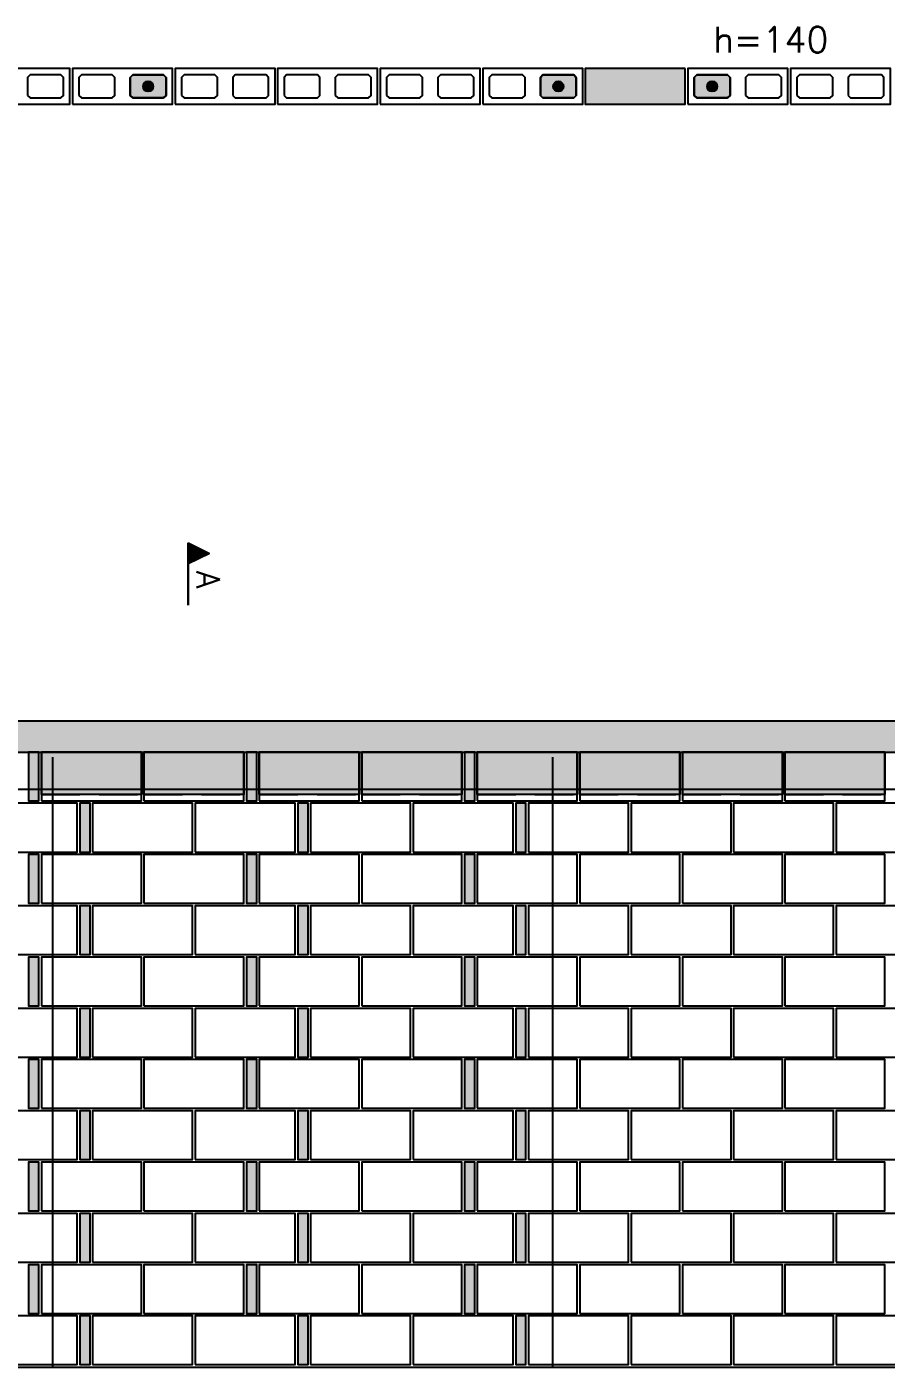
# Model space of a CAD drawing. Extents: x -1.9 to 86, y -1.5 to 61.
# Drawn here: x 11.35 to 18.05, y 31.42 to 41.88 of the extents above; entities that cross this region are included whole.
import ezdxf

# ---------------------------------------------------------------- set-up
doc = ezdxf.new("R2010")
doc.units = 0
doc.header["$MEASUREMENT"] = 0
doc.linetypes.add('ESTILO_TQS_0001', pattern=[0.45, 0.3, -0.15])
for name, color, linetype in [('PENA_01', 1, 'CONTINUOUS'), ('PENA_02', 2, 'CONTINUOUS'), ('PENA_03', 3, 'CONTINUOUS'), ('PENA_05', 5, 'CONTINUOUS'), ('PENA_09', 254, 'CONTINUOUS'), ('PENA_11', 252, 'CONTINUOUS'), ('PENA_25', 210, 'CONTINUOUS')]:
    doc.layers.add(name, color=color, linetype=linetype)
doc.styles.get("Standard").update_dxf_attribs({"font": 'ROMANS.SHX'})

msp = doc.modelspace()

# ---------------------------------------------------------------- linework, layer by layer
at = {"layer": 'PENA_01', "linetype": 'Continuous'}
for points in [[(11.355295, 41.342185), (11.375295, 41.322185), (11.615295, 41.322185), (11.635295, 41.342185), (11.635295, 41.482185), (11.615295, 41.502185), (11.375295, 41.502185), (11.355295, 41.482185), (11.355295, 41.342185)], [(11.755295, 41.342185), (11.775295, 41.322185), (12.015295, 41.322185), (12.035295, 41.342185), (12.035295, 41.482185), (12.015295, 41.502185), (11.775295, 41.502185), (11.755295, 41.482185), (11.755295, 41.342185)], [(12.155295, 41.342185), (12.175295, 41.322185), (12.415295, 41.322185), (12.435295, 41.342185), (12.435295, 41.482185), (12.415295, 41.502185), (12.175295, 41.502185), (12.155295, 41.482185), (12.155295, 41.342185)], [(12.555295, 41.342185), (12.575295, 41.322185), (12.815295, 41.322185), (12.835295, 41.342185), (12.835295, 41.482185), (12.815295, 41.502185), (12.575295, 41.502185), (12.555295, 41.482185), (12.555295, 41.342185)], [(12.955295, 41.342185), (12.975295, 41.322185), (13.215295, 41.322185), (13.235295, 41.342185), (13.235295, 41.482185), (13.215295, 41.502185), (12.975295, 41.502185), (12.955295, 41.482185), (12.955295, 41.342185)], [(13.355295, 41.342185), (13.375295, 41.322185), (13.615295, 41.322185), (13.635295, 41.342185), (13.635295, 41.482185), (13.615295, 41.502185), (13.375295, 41.502185), (13.355295, 41.482185), (13.355295, 41.342185)], [(13.755295, 41.342185), (13.775295, 41.322185), (14.015295, 41.322185), (14.035295, 41.342185), (14.035295, 41.482185), (14.015295, 41.502185), (13.775295, 41.502185), (13.755295, 41.482185), (13.755295, 41.342185)], [(14.155295, 41.342185), (14.175295, 41.322185), (14.415295, 41.322185), (14.435295, 41.342185), (14.435295, 41.482185), (14.415295, 41.502185), (14.175295, 41.502185), (14.155295, 41.482185), (14.155295, 41.342185)], [(14.555295, 41.342185), (14.575295, 41.322185), (14.815295, 41.322185), (14.835295, 41.342185), (14.835295, 41.482185), (14.815295, 41.502185), (14.575295, 41.502185), (14.555295, 41.482185), (14.555295, 41.342185)], [(14.955295, 41.342185), (14.975295, 41.322185), (15.215295, 41.322185), (15.235295, 41.342185), (15.235295, 41.482185), (15.215295, 41.502185), (14.975295, 41.502185), (14.955295, 41.482185), (14.955295, 41.342185)], [(15.355295, 41.342185), (15.375295, 41.322185), (15.615295, 41.322185), (15.635295, 41.342185), (15.635295, 41.482185), (15.615295, 41.502185), (15.375295, 41.502185), (15.355295, 41.482185), (15.355295, 41.342185)], [(16.555295, 41.342185), (16.575295, 41.322185), (16.815295, 41.322185), (16.835295, 41.342185), (16.835295, 41.482185), (16.815295, 41.502185), (16.575295, 41.502185), (16.555295, 41.482185), (16.555295, 41.342185)], [(16.955295, 41.342185), (16.975295, 41.322185), (17.215295, 41.322185), (17.235295, 41.342185), (17.235295, 41.482185), (17.215295, 41.502185), (16.975295, 41.502185), (16.955295, 41.482185), (16.955295, 41.342185)], [(17.355295, 41.342185), (17.375295, 41.322185), (17.615295, 41.322185), (17.635295, 41.342185), (17.635295, 41.482185), (17.615295, 41.502185), (17.375295, 41.502185), (17.355295, 41.482185), (17.355295, 41.342185)], [(17.755295, 41.342185), (17.775295, 41.322185), (18.015295, 41.322185), (18.035295, 41.342185), (18.035295, 41.482185), (18.015295, 41.502185), (17.775295, 41.502185), (17.755295, 41.482185), (17.755295, 41.342185)]]:
    msp.add_lwpolyline(points, dxfattribs=at)
at = {"layer": 'PENA_02', "linetype": 'ESTILO_TQS_0001'}
for p, q in [((11.462627, 35.887992), (12.242627, 35.887992)), ((12.262627, 35.887992), (13.042627, 35.887992)), ((13.162627, 35.887992), (13.942627, 35.887992)), ((13.962627, 35.887992), (14.742627, 35.887992)), ((14.862627, 35.887992), (15.642627, 35.887992)), ((15.662627, 35.887992), (16.442627, 35.887992)), ((16.462627, 35.887992), (17.242627, 35.887992)), ((17.262627, 35.887992), (18.042627, 35.887992))]:
    msp.add_line(p, q, dxfattribs=at)
at = {"layer": 'PENA_02', "linetype": 'Continuous'}
msp.add_line((7.762627, 31.417992), (33.442627, 31.417992), dxfattribs=at)
for points in [[(10.905295, 41.272185), (11.685295, 41.272185), (11.685295, 41.552185), (10.905295, 41.552185), (10.905295, 41.272185)], [(11.705295, 41.272185), (12.485295, 41.272185), (12.485295, 41.552185), (11.705295, 41.552185), (11.705295, 41.272185)], [(12.505295, 41.272185), (13.285295, 41.272185), (13.285295, 41.552185), (12.505295, 41.552185), (12.505295, 41.272185)], [(13.305295, 41.272185), (14.085295, 41.272185), (14.085295, 41.552185), (13.305295, 41.552185), (13.305295, 41.272185)], [(14.105295, 41.272185), (14.885295, 41.272185), (14.885295, 41.552185), (14.105295, 41.552185), (14.105295, 41.272185)], [(14.905295, 41.272185), (15.685295, 41.272185), (15.685295, 41.552185), (14.905295, 41.552185), (14.905295, 41.272185)], [(16.485295, 41.552185), (15.705295, 41.552185), (15.705295, 41.272185), (16.485295, 41.272185), (16.485295, 41.552185)], [(16.505295, 41.272185), (17.285295, 41.272185), (17.285295, 41.552185), (16.505295, 41.552185), (16.505295, 41.272185)], [(17.305295, 41.272185), (18.085295, 41.272185), (18.085295, 41.552185), (17.305295, 41.552185), (17.305295, 41.272185)], [(7.762627, 37.257992), (7.762627, 36.217992), (33.442627, 36.217992), (33.442627, 37.257992), (20.862627, 37.257992), (20.862627, 36.457992), (8.042627, 36.457992), (8.042627, 37.257992), (7.762627, 37.257992)], [(11.362627, 35.837992), (11.442627, 35.837992), (11.442627, 36.217992), (11.362627, 36.217992), (11.362627, 35.837992)], [(11.462627, 35.837992), (12.242627, 35.837992), (12.242627, 36.217992), (11.462627, 36.217992), (11.462627, 35.837992)], [(12.262627, 35.837992), (13.042627, 35.837992), (13.042627, 36.217992), (12.262627, 36.217992), (12.262627, 35.837992)], [(13.062627, 35.837992), (13.142627, 35.837992), (13.142627, 36.217992), (13.062627, 36.217992), (13.062627, 35.837992)], [(13.162627, 35.837992), (13.942627, 35.837992), (13.942627, 36.217992), (13.162627, 36.217992), (13.162627, 35.837992)], [(13.962627, 35.837992), (14.742627, 35.837992), (14.742627, 36.217992), (13.962627, 36.217992), (13.962627, 35.837992)], [(14.762627, 35.837992), (14.842627, 35.837992), (14.842627, 36.217992), (14.762627, 36.217992), (14.762627, 35.837992)], [(14.862627, 35.837992), (15.642627, 35.837992), (15.642627, 36.217992), (14.862627, 36.217992), (14.862627, 35.837992)], [(15.662627, 35.837992), (16.442627, 35.837992), (16.442627, 36.217992), (15.662627, 36.217992), (15.662627, 35.837992)], [(16.462627, 35.837992), (17.242627, 35.837992), (17.242627, 36.217992), (16.462627, 36.217992), (16.462627, 35.837992)], [(17.262627, 35.837992), (18.042627, 35.837992), (18.042627, 36.217992), (17.262627, 36.217992), (17.262627, 35.837992)], [(10.962627, 35.437992), (11.742627, 35.437992), (11.742627, 35.817992), (10.962627, 35.817992), (10.962627, 35.437992)], [(11.762627, 35.437992), (11.842627, 35.437992), (11.842627, 35.817992), (11.762627, 35.817992), (11.762627, 35.437992)], [(11.862627, 35.437992), (12.642627, 35.437992), (12.642627, 35.817992), (11.862627, 35.817992), (11.862627, 35.437992)], [(12.662627, 35.437992), (13.442627, 35.437992), (13.442627, 35.817992), (12.662627, 35.817992), (12.662627, 35.437992)], [(13.462627, 35.437992), (13.542627, 35.437992), (13.542627, 35.817992), (13.462627, 35.817992), (13.462627, 35.437992)], [(13.562627, 35.437992), (14.342627, 35.437992), (14.342627, 35.817992), (13.562627, 35.817992), (13.562627, 35.437992)], [(14.362627, 35.437992), (15.142627, 35.437992), (15.142627, 35.817992), (14.362627, 35.817992), (14.362627, 35.437992)], [(15.162627, 35.437992), (15.242627, 35.437992), (15.242627, 35.817992), (15.162627, 35.817992), (15.162627, 35.437992)], [(15.262627, 35.437992), (16.042627, 35.437992), (16.042627, 35.817992), (15.262627, 35.817992), (15.262627, 35.437992)], [(16.062627, 35.437992), (16.842627, 35.437992), (16.842627, 35.817992), (16.062627, 35.817992), (16.062627, 35.437992)], [(16.862627, 35.437992), (17.642627, 35.437992), (17.642627, 35.817992), (16.862627, 35.817992), (16.862627, 35.437992)], [(17.662627, 35.437992), (18.442627, 35.437992), (18.442627, 35.817992), (17.662627, 35.817992), (17.662627, 35.437992)], [(11.362627, 35.037992), (11.442627, 35.037992), (11.442627, 35.417992), (11.362627, 35.417992), (11.362627, 35.037992)], [(11.462627, 35.037992), (12.242627, 35.037992), (12.242627, 35.417992), (11.462627, 35.417992), (11.462627, 35.037992)], [(12.262627, 35.037992), (13.042627, 35.037992), (13.042627, 35.417992), (12.262627, 35.417992), (12.262627, 35.037992)], [(13.062627, 35.037992), (13.142627, 35.037992), (13.142627, 35.417992), (13.062627, 35.417992), (13.062627, 35.037992)], [(13.162627, 35.037992), (13.942627, 35.037992), (13.942627, 35.417992), (13.162627, 35.417992), (13.162627, 35.037992)], [(13.962627, 35.037992), (14.742627, 35.037992), (14.742627, 35.417992), (13.962627, 35.417992), (13.962627, 35.037992)], [(14.762627, 35.037992), (14.842627, 35.037992), (14.842627, 35.417992), (14.762627, 35.417992), (14.762627, 35.037992)], [(14.862627, 35.037992), (15.642627, 35.037992), (15.642627, 35.417992), (14.862627, 35.417992), (14.862627, 35.037992)], [(15.662627, 35.037992), (16.442627, 35.037992), (16.442627, 35.417992), (15.662627, 35.417992), (15.662627, 35.037992)], [(16.462627, 35.037992), (17.242627, 35.037992), (17.242627, 35.417992), (16.462627, 35.417992), (16.462627, 35.037992)], [(17.262627, 35.037992), (18.042627, 35.037992), (18.042627, 35.417992), (17.262627, 35.417992), (17.262627, 35.037992)], [(10.962627, 34.637992), (11.742627, 34.637992), (11.742627, 35.017992), (10.962627, 35.017992), (10.962627, 34.637992)], [(11.762627, 34.637992), (11.842627, 34.637992), (11.842627, 35.017992), (11.762627, 35.017992), (11.762627, 34.637992)], [(11.862627, 34.637992), (12.642627, 34.637992), (12.642627, 35.017992), (11.862627, 35.017992), (11.862627, 34.637992)], [(12.662627, 34.637992), (13.442627, 34.637992), (13.442627, 35.017992), (12.662627, 35.017992), (12.662627, 34.637992)], [(13.462627, 34.637992), (13.542627, 34.637992), (13.542627, 35.017992), (13.462627, 35.017992), (13.462627, 34.637992)], [(13.562627, 34.637992), (14.342627, 34.637992), (14.342627, 35.017992), (13.562627, 35.017992), (13.562627, 34.637992)], [(14.362627, 34.637992), (15.142627, 34.637992), (15.142627, 35.017992), (14.362627, 35.017992), (14.362627, 34.637992)], [(15.162627, 34.637992), (15.242627, 34.637992), (15.242627, 35.017992), (15.162627, 35.017992), (15.162627, 34.637992)], [(15.262627, 34.637992), (16.042627, 34.637992), (16.042627, 35.017992), (15.262627, 35.017992), (15.262627, 34.637992)], [(16.062627, 34.637992), (16.842627, 34.637992), (16.842627, 35.017992), (16.062627, 35.017992), (16.062627, 34.637992)], [(16.862627, 34.637992), (17.642627, 34.637992), (17.642627, 35.017992), (16.862627, 35.017992), (16.862627, 34.637992)], [(17.662627, 34.637992), (18.442627, 34.637992), (18.442627, 35.017992), (17.662627, 35.017992), (17.662627, 34.637992)], [(11.362627, 34.237992), (11.442627, 34.237992), (11.442627, 34.617992), (11.362627, 34.617992), (11.362627, 34.237992)], [(11.462627, 34.237992), (12.242627, 34.237992), (12.242627, 34.617992), (11.462627, 34.617992), (11.462627, 34.237992)], [(12.262627, 34.237992), (13.042627, 34.237992), (13.042627, 34.617992), (12.262627, 34.617992), (12.262627, 34.237992)], [(13.062627, 34.237992), (13.142627, 34.237992), (13.142627, 34.617992), (13.062627, 34.617992), (13.062627, 34.237992)], [(13.162627, 34.237992), (13.942627, 34.237992), (13.942627, 34.617992), (13.162627, 34.617992), (13.162627, 34.237992)], [(13.962627, 34.237992), (14.742627, 34.237992), (14.742627, 34.617992), (13.962627, 34.617992), (13.962627, 34.237992)], [(14.762627, 34.237992), (14.842627, 34.237992), (14.842627, 34.617992), (14.762627, 34.617992), (14.762627, 34.237992)], [(14.862627, 34.237992), (15.642627, 34.237992), (15.642627, 34.617992), (14.862627, 34.617992), (14.862627, 34.237992)], [(15.662627, 34.237992), (16.442627, 34.237992), (16.442627, 34.617992), (15.662627, 34.617992), (15.662627, 34.237992)], [(16.462627, 34.237992), (17.242627, 34.237992), (17.242627, 34.617992), (16.462627, 34.617992), (16.462627, 34.237992)], [(17.262627, 34.237992), (18.042627, 34.237992), (18.042627, 34.617992), (17.262627, 34.617992), (17.262627, 34.237992)], [(10.962627, 33.837992), (11.742627, 33.837992), (11.742627, 34.217992), (10.962627, 34.217992), (10.962627, 33.837992)], [(11.762627, 33.837992), (11.842627, 33.837992), (11.842627, 34.217992), (11.762627, 34.217992), (11.762627, 33.837992)], [(11.862627, 33.837992), (12.642627, 33.837992), (12.642627, 34.217992), (11.862627, 34.217992), (11.862627, 33.837992)], [(12.662627, 33.837992), (13.442627, 33.837992), (13.442627, 34.217992), (12.662627, 34.217992), (12.662627, 33.837992)], [(13.462627, 33.837992), (13.542627, 33.837992), (13.542627, 34.217992), (13.462627, 34.217992), (13.462627, 33.837992)], [(13.562627, 33.837992), (14.342627, 33.837992), (14.342627, 34.217992), (13.562627, 34.217992), (13.562627, 33.837992)], [(14.362627, 33.837992), (15.142627, 33.837992), (15.142627, 34.217992), (14.362627, 34.217992), (14.362627, 33.837992)], [(15.162627, 33.837992), (15.242627, 33.837992), (15.242627, 34.217992), (15.162627, 34.217992), (15.162627, 33.837992)], [(15.262627, 33.837992), (16.042627, 33.837992), (16.042627, 34.217992), (15.262627, 34.217992), (15.262627, 33.837992)], [(16.062627, 33.837992), (16.842627, 33.837992), (16.842627, 34.217992), (16.062627, 34.217992), (16.062627, 33.837992)], [(16.862627, 33.837992), (17.642627, 33.837992), (17.642627, 34.217992), (16.862627, 34.217992), (16.862627, 33.837992)], [(17.662627, 33.837992), (18.442627, 33.837992), (18.442627, 34.217992), (17.662627, 34.217992), (17.662627, 33.837992)], [(11.362627, 33.437992), (11.442627, 33.437992), (11.442627, 33.817992), (11.362627, 33.817992), (11.362627, 33.437992)], [(11.462627, 33.437992), (12.242627, 33.437992), (12.242627, 33.817992), (11.462627, 33.817992), (11.462627, 33.437992)], [(12.262627, 33.437992), (13.042627, 33.437992), (13.042627, 33.817992), (12.262627, 33.817992), (12.262627, 33.437992)], [(13.062627, 33.437992), (13.142627, 33.437992), (13.142627, 33.817992), (13.062627, 33.817992), (13.062627, 33.437992)], [(13.162627, 33.437992), (13.942627, 33.437992), (13.942627, 33.817992), (13.162627, 33.817992), (13.162627, 33.437992)], [(13.962627, 33.437992), (14.742627, 33.437992), (14.742627, 33.817992), (13.962627, 33.817992), (13.962627, 33.437992)], [(14.762627, 33.437992), (14.842627, 33.437992), (14.842627, 33.817992), (14.762627, 33.817992), (14.762627, 33.437992)], [(14.862627, 33.437992), (15.642627, 33.437992), (15.642627, 33.817992), (14.862627, 33.817992), (14.862627, 33.437992)], [(15.662627, 33.437992), (16.442627, 33.437992), (16.442627, 33.817992), (15.662627, 33.817992), (15.662627, 33.437992)], [(16.462627, 33.437992), (17.242627, 33.437992), (17.242627, 33.817992), (16.462627, 33.817992), (16.462627, 33.437992)], [(17.262627, 33.437992), (18.042627, 33.437992), (18.042627, 33.817992), (17.262627, 33.817992), (17.262627, 33.437992)], [(10.962627, 33.037992), (11.742627, 33.037992), (11.742627, 33.417992), (10.962627, 33.417992), (10.962627, 33.037992)], [(11.762627, 33.037992), (11.842627, 33.037992), (11.842627, 33.417992), (11.762627, 33.417992), (11.762627, 33.037992)], [(11.862627, 33.037992), (12.642627, 33.037992), (12.642627, 33.417992), (11.862627, 33.417992), (11.862627, 33.037992)], [(12.662627, 33.037992), (13.442627, 33.037992), (13.442627, 33.417992), (12.662627, 33.417992), (12.662627, 33.037992)], [(13.462627, 33.037992), (13.542627, 33.037992), (13.542627, 33.417992), (13.462627, 33.417992), (13.462627, 33.037992)], [(13.562627, 33.037992), (14.342627, 33.037992), (14.342627, 33.417992), (13.562627, 33.417992), (13.562627, 33.037992)], [(14.362627, 33.037992), (15.142627, 33.037992), (15.142627, 33.417992), (14.362627, 33.417992), (14.362627, 33.037992)], [(15.162627, 33.037992), (15.242627, 33.037992), (15.242627, 33.417992), (15.162627, 33.417992), (15.162627, 33.037992)], [(15.262627, 33.037992), (16.042627, 33.037992), (16.042627, 33.417992), (15.262627, 33.417992), (15.262627, 33.037992)], [(16.062627, 33.037992), (16.842627, 33.037992), (16.842627, 33.417992), (16.062627, 33.417992), (16.062627, 33.037992)], [(16.862627, 33.037992), (17.642627, 33.037992), (17.642627, 33.417992), (16.862627, 33.417992), (16.862627, 33.037992)], [(17.662627, 33.037992), (18.442627, 33.037992), (18.442627, 33.417992), (17.662627, 33.417992), (17.662627, 33.037992)], [(11.362627, 32.637992), (11.442627, 32.637992), (11.442627, 33.017992), (11.362627, 33.017992), (11.362627, 32.637992)], [(11.462627, 32.637992), (12.242627, 32.637992), (12.242627, 33.017992), (11.462627, 33.017992), (11.462627, 32.637992)], [(12.262627, 32.637992), (13.042627, 32.637992), (13.042627, 33.017992), (12.262627, 33.017992), (12.262627, 32.637992)], [(13.062627, 32.637992), (13.142627, 32.637992), (13.142627, 33.017992), (13.062627, 33.017992), (13.062627, 32.637992)], [(13.162627, 32.637992), (13.942627, 32.637992), (13.942627, 33.017992), (13.162627, 33.017992), (13.162627, 32.637992)], [(13.962627, 32.637992), (14.742627, 32.637992), (14.742627, 33.017992), (13.962627, 33.017992), (13.962627, 32.637992)], [(14.762627, 32.637992), (14.842627, 32.637992), (14.842627, 33.017992), (14.762627, 33.017992), (14.762627, 32.637992)], [(14.862627, 32.637992), (15.642627, 32.637992), (15.642627, 33.017992), (14.862627, 33.017992), (14.862627, 32.637992)], [(15.662627, 32.637992), (16.442627, 32.637992), (16.442627, 33.017992), (15.662627, 33.017992), (15.662627, 32.637992)], [(16.462627, 32.637992), (17.242627, 32.637992), (17.242627, 33.017992), (16.462627, 33.017992), (16.462627, 32.637992)], [(17.262627, 32.637992), (18.042627, 32.637992), (18.042627, 33.017992), (17.262627, 33.017992), (17.262627, 32.637992)], [(10.962627, 32.237992), (11.742627, 32.237992), (11.742627, 32.617992), (10.962627, 32.617992), (10.962627, 32.237992)], [(11.762627, 32.237992), (11.842627, 32.237992), (11.842627, 32.617992), (11.762627, 32.617992), (11.762627, 32.237992)], [(11.862627, 32.237992), (12.642627, 32.237992), (12.642627, 32.617992), (11.862627, 32.617992), (11.862627, 32.237992)], [(12.662627, 32.237992), (13.442627, 32.237992), (13.442627, 32.617992), (12.662627, 32.617992), (12.662627, 32.237992)], [(13.462627, 32.237992), (13.542627, 32.237992), (13.542627, 32.617992), (13.462627, 32.617992), (13.462627, 32.237992)], [(13.562627, 32.237992), (14.342627, 32.237992), (14.342627, 32.617992), (13.562627, 32.617992), (13.562627, 32.237992)], [(14.362627, 32.237992), (15.142627, 32.237992), (15.142627, 32.617992), (14.362627, 32.617992), (14.362627, 32.237992)], [(15.162627, 32.237992), (15.242627, 32.237992), (15.242627, 32.617992), (15.162627, 32.617992), (15.162627, 32.237992)], [(15.262627, 32.237992), (16.042627, 32.237992), (16.042627, 32.617992), (15.262627, 32.617992), (15.262627, 32.237992)], [(16.062627, 32.237992), (16.842627, 32.237992), (16.842627, 32.617992), (16.062627, 32.617992), (16.062627, 32.237992)], [(16.862627, 32.237992), (17.642627, 32.237992), (17.642627, 32.617992), (16.862627, 32.617992), (16.862627, 32.237992)], [(17.662627, 32.237992), (18.442627, 32.237992), (18.442627, 32.617992), (17.662627, 32.617992), (17.662627, 32.237992)], [(11.362627, 31.837992), (11.442627, 31.837992), (11.442627, 32.217992), (11.362627, 32.217992), (11.362627, 31.837992)], [(11.462627, 31.837992), (12.242627, 31.837992), (12.242627, 32.217992), (11.462627, 32.217992), (11.462627, 31.837992)], [(12.262627, 31.837992), (13.042627, 31.837992), (13.042627, 32.217992), (12.262627, 32.217992), (12.262627, 31.837992)], [(13.062627, 31.837992), (13.142627, 31.837992), (13.142627, 32.217992), (13.062627, 32.217992), (13.062627, 31.837992)], [(13.162627, 31.837992), (13.942627, 31.837992), (13.942627, 32.217992), (13.162627, 32.217992), (13.162627, 31.837992)], [(13.962627, 31.837992), (14.742627, 31.837992), (14.742627, 32.217992), (13.962627, 32.217992), (13.962627, 31.837992)], [(14.762627, 31.837992), (14.842627, 31.837992), (14.842627, 32.217992), (14.762627, 32.217992), (14.762627, 31.837992)], [(14.862627, 31.837992), (15.642627, 31.837992), (15.642627, 32.217992), (14.862627, 32.217992), (14.862627, 31.837992)], [(15.662627, 31.837992), (16.442627, 31.837992), (16.442627, 32.217992), (15.662627, 32.217992), (15.662627, 31.837992)], [(16.462627, 31.837992), (17.242627, 31.837992), (17.242627, 32.217992), (16.462627, 32.217992), (16.462627, 31.837992)], [(17.262627, 31.837992), (18.042627, 31.837992), (18.042627, 32.217992), (17.262627, 32.217992), (17.262627, 31.837992)], [(10.962627, 31.437992), (11.742627, 31.437992), (11.742627, 31.817992), (10.962627, 31.817992), (10.962627, 31.437992)], [(11.762627, 31.437992), (11.842627, 31.437992), (11.842627, 31.817992), (11.762627, 31.817992), (11.762627, 31.437992)], [(11.862627, 31.437992), (12.642627, 31.437992), (12.642627, 31.817992), (11.862627, 31.817992), (11.862627, 31.437992)], [(12.662627, 31.437992), (13.442627, 31.437992), (13.442627, 31.817992), (12.662627, 31.817992), (12.662627, 31.437992)], [(13.462627, 31.437992), (13.542627, 31.437992), (13.542627, 31.817992), (13.462627, 31.817992), (13.462627, 31.437992)], [(13.562627, 31.437992), (14.342627, 31.437992), (14.342627, 31.817992), (13.562627, 31.817992), (13.562627, 31.437992)], [(14.362627, 31.437992), (15.142627, 31.437992), (15.142627, 31.817992), (14.362627, 31.817992), (14.362627, 31.437992)], [(15.162627, 31.437992), (15.242627, 31.437992), (15.242627, 31.817992), (15.162627, 31.817992), (15.162627, 31.437992)], [(15.262627, 31.437992), (16.042627, 31.437992), (16.042627, 31.817992), (15.262627, 31.817992), (15.262627, 31.437992)], [(16.062627, 31.437992), (16.842627, 31.437992), (16.842627, 31.817992), (16.062627, 31.817992), (16.062627, 31.437992)], [(16.862627, 31.437992), (17.642627, 31.437992), (17.642627, 31.817992), (16.862627, 31.817992), (16.862627, 31.437992)], [(17.662627, 31.437992), (18.442627, 31.437992), (18.442627, 31.817992), (17.662627, 31.817992), (17.662627, 31.437992)]]:
    msp.add_lwpolyline(points, dxfattribs=at)
at = {"layer": 'PENA_03', "linetype": 'Continuous'}
for p, q in [((12.606865, 37.364599), (12.606865, 37.850981)), ((12.606865, 37.850981), (12.772798, 37.768015)), ((12.60756, 37.849853), (12.771237, 37.768015)), ((12.772798, 37.768015), (12.60756, 37.685396)), ((12.607561, 37.849853), (12.607561, 37.686176)), ((12.771237, 37.768015), (12.607561, 37.686176)), ((12.619629, 37.844599), (12.619629, 37.69143)), ((12.632393, 37.838217), (12.632393, 37.697812)), ((12.645157, 37.831835), (12.645157, 37.704194)), ((12.657921, 37.825453), (12.657921, 37.710576)), ((12.670685, 37.819071), (12.670685, 37.716958)), ((12.683449, 37.812689), (12.683449, 37.72334)), ((12.696213, 37.806307), (12.696213, 37.729722)), ((12.708977, 37.799925), (12.708977, 37.736104)), ((12.721741, 37.793543), (12.721741, 37.742486)), ((12.734505, 37.787161), (12.734505, 37.748868)), ((12.74727, 37.780779), (12.74727, 37.75525)), ((12.760034, 37.774397), (12.760034, 37.761633)), ((12.607561, 37.685396), (12.607561, 37.364599))]:
    msp.add_line(p, q, dxfattribs=at)
for points in [[(12.435295, 41.342185), (12.415295, 41.322185), (12.175295, 41.322185), (12.155295, 41.342185), (12.155295, 41.482185), (12.175295, 41.502185), (12.415295, 41.502185), (12.435295, 41.482185), (12.435295, 41.342185)], [(15.635295, 41.342185), (15.615295, 41.322185), (15.375295, 41.322185), (15.355295, 41.342185), (15.355295, 41.482185), (15.375295, 41.502185), (15.615295, 41.502185), (15.635295, 41.482185), (15.635295, 41.342185)], [(16.835295, 41.342185), (16.815295, 41.322185), (16.575295, 41.322185), (16.555295, 41.342185), (16.555295, 41.482185), (16.575295, 41.502185), (16.815295, 41.502185), (16.835295, 41.482185), (16.835295, 41.342185)]]:
    msp.add_lwpolyline(points, dxfattribs=at)
for centre in [(12.295295, 41.412185), (15.495295, 41.412185), (16.695295, 41.412185)]:
    msp.add_circle(centre, 0.04, dxfattribs=at)
for points in [[(12.335295, 41.412185), (12.275295, 41.446826), (12.257708, 41.425866)], [(12.335295, 41.412185), (12.257708, 41.425866), (12.257708, 41.398504)], [(12.335295, 41.412185), (12.302241, 41.451578), (12.275295, 41.446826)], [(12.335295, 41.412185), (12.325937, 41.437897), (12.302241, 41.451578)], [(15.535295, 41.412185), (15.475295, 41.446826), (15.457708, 41.425866)], [(15.535295, 41.412185), (15.457708, 41.425866), (15.457708, 41.398504)], [(15.535295, 41.412185), (15.502241, 41.451578), (15.475295, 41.446826)], [(15.535295, 41.412185), (15.525937, 41.437897), (15.502241, 41.451578)], [(16.735295, 41.412185), (16.675295, 41.446826), (16.657708, 41.425866)], [(16.735295, 41.412185), (16.657708, 41.425866), (16.657708, 41.398504)], [(16.735295, 41.412185), (16.702241, 41.451578), (16.675295, 41.446826)], [(16.735295, 41.412185), (16.725937, 41.437897), (16.702241, 41.451578)], [(12.335295, 41.412185), (12.257708, 41.398504), (12.275295, 41.377544)], [(12.335295, 41.412185), (12.275295, 41.377544), (12.302241, 41.372793)], [(12.335295, 41.412185), (12.302241, 41.372793), (12.325937, 41.386474)], [(12.335295, 41.412185), (12.325937, 41.386474), (12.335295, 41.412185)], [(15.535295, 41.412185), (15.457708, 41.398504), (15.475295, 41.377544)], [(15.535295, 41.412185), (15.475295, 41.377544), (15.502241, 41.372793)], [(15.535295, 41.412185), (15.502241, 41.372793), (15.525937, 41.386474)], [(15.535295, 41.412185), (15.525937, 41.386474), (15.535295, 41.412185)], [(16.735295, 41.412185), (16.657708, 41.398504), (16.675295, 41.377544)], [(16.735295, 41.412185), (16.675295, 41.377544), (16.702241, 41.372793)], [(16.735295, 41.412185), (16.702241, 41.372793), (16.725937, 41.386474)], [(16.735295, 41.412185), (16.725937, 41.386474), (16.735295, 41.412185)]]:
    msp.add_solid(points, dxfattribs=at)
at = {"layer": 'PENA_05', "linetype": 'Continuous'}
for p, q in [((11.552627, 31.417992), (11.552627, 36.177992)), ((15.452627, 31.417992), (15.452627, 36.177992)), ((7.862627, 35.927992), (21.142627, 35.927992))]:
    msp.add_line(p, q, dxfattribs=at)
at = {"layer": 'PENA_09', "linetype": 'Continuous'}
for points in [[(11.462627, 35.887992), (11.462627, 36.217992), (12.242627, 36.217992), (12.242627, 35.887992), (11.462627, 35.887992)], [(12.262627, 35.887992), (12.262627, 36.217992), (13.042627, 36.217992), (13.042627, 35.887992), (12.262627, 35.887992)], [(13.162627, 35.887992), (13.162627, 36.217992), (13.942627, 36.217992), (13.942627, 35.887992), (13.162627, 35.887992)], [(13.962627, 35.887992), (13.962627, 36.217992), (14.742627, 36.217992), (14.742627, 35.887992), (13.962627, 35.887992)], [(14.862627, 35.887992), (14.862627, 36.217992), (15.642627, 36.217992), (15.642627, 35.887992), (14.862627, 35.887992)], [(15.662627, 35.887992), (15.662627, 36.217992), (16.442627, 36.217992), (16.442627, 35.887992), (15.662627, 35.887992)], [(16.462627, 35.887992), (16.462627, 36.217992), (17.242627, 36.217992), (17.242627, 35.887992), (16.462627, 35.887992)], [(17.262627, 35.887992), (17.262627, 36.217992), (18.042627, 36.217992), (18.042627, 35.887992), (17.262627, 35.887992)]]:
    msp.add_lwpolyline(points, dxfattribs=at)
for points in [[(11.462627, 35.887992), (11.462627, 36.217992), (12.242627, 36.217992)], [(11.462627, 35.887992), (12.242627, 36.217992), (12.242627, 35.887992)], [(12.262627, 35.887992), (12.262627, 36.217992), (13.042627, 36.217992)], [(12.262627, 35.887992), (13.042627, 36.217992), (13.042627, 35.887992)], [(13.162627, 35.887992), (13.162627, 36.217992), (13.942627, 36.217992)], [(13.162627, 35.887992), (13.942627, 36.217992), (13.942627, 35.887992)], [(13.962627, 35.887992), (13.962627, 36.217992), (14.742627, 36.217992)], [(13.962627, 35.887992), (14.742627, 36.217992), (14.742627, 35.887992)], [(14.862627, 35.887992), (14.862627, 36.217992), (15.642627, 36.217992)], [(14.862627, 35.887992), (15.642627, 36.217992), (15.642627, 35.887992)], [(15.662627, 35.887992), (15.662627, 36.217992), (16.442627, 36.217992)], [(15.662627, 35.887992), (16.442627, 36.217992), (16.442627, 35.887992)], [(16.462627, 35.887992), (16.462627, 36.217992), (17.242627, 36.217992)], [(16.462627, 35.887992), (17.242627, 36.217992), (17.242627, 35.887992)], [(17.262627, 35.887992), (17.262627, 36.217992), (18.042627, 36.217992)], [(17.262627, 35.887992), (18.042627, 36.217992), (18.042627, 35.887992)], [(11.462627, 35.887992), (12.242627, 35.887992), (11.462627, 35.887992)], [(12.262627, 35.887992), (13.042627, 35.887992), (12.262627, 35.887992)], [(13.162627, 35.887992), (13.942627, 35.887992), (13.162627, 35.887992)], [(13.962627, 35.887992), (14.742627, 35.887992), (13.962627, 35.887992)], [(14.862627, 35.887992), (15.642627, 35.887992), (14.862627, 35.887992)], [(15.662627, 35.887992), (16.442627, 35.887992), (15.662627, 35.887992)], [(16.462627, 35.887992), (17.242627, 35.887992), (16.462627, 35.887992)], [(17.262627, 35.887992), (18.042627, 35.887992), (17.262627, 35.887992)]]:
    msp.add_solid(points, dxfattribs=at)
at = {"layer": 'PENA_11', "linetype": 'Continuous'}
for points in [[(16.485295, 41.552185), (15.705295, 41.552185), (15.705295, 41.272185)], [(16.485295, 41.552185), (15.705295, 41.272185), (16.485295, 41.272185)], [(16.485295, 41.552185), (16.485295, 41.272185), (16.485295, 41.552185)], [(12.435295, 41.342185), (12.155295, 41.482185), (12.175295, 41.502185)], [(12.435295, 41.342185), (12.155295, 41.342185), (12.155295, 41.482185)], [(12.435295, 41.342185), (12.175295, 41.502185), (12.415295, 41.502185)], [(12.435295, 41.342185), (12.415295, 41.502185), (12.435295, 41.482185)], [(12.435295, 41.342185), (12.435295, 41.482185), (12.435295, 41.342185)], [(15.635295, 41.342185), (15.355295, 41.482185), (15.375295, 41.502185)], [(15.635295, 41.342185), (15.355295, 41.342185), (15.355295, 41.482185)], [(15.635295, 41.342185), (15.375295, 41.502185), (15.615295, 41.502185)], [(15.635295, 41.342185), (15.615295, 41.502185), (15.635295, 41.482185)], [(15.635295, 41.342185), (15.635295, 41.482185), (15.635295, 41.342185)], [(16.835295, 41.342185), (16.555295, 41.482185), (16.575295, 41.502185)], [(16.835295, 41.342185), (16.555295, 41.342185), (16.555295, 41.482185)], [(16.835295, 41.342185), (16.575295, 41.502185), (16.815295, 41.502185)], [(16.835295, 41.342185), (16.815295, 41.502185), (16.835295, 41.482185)], [(16.835295, 41.342185), (16.835295, 41.482185), (16.835295, 41.342185)], [(12.435295, 41.342185), (12.175295, 41.322185), (12.155295, 41.342185)], [(12.435295, 41.342185), (12.415295, 41.322185), (12.175295, 41.322185)], [(15.635295, 41.342185), (15.375295, 41.322185), (15.355295, 41.342185)], [(15.635295, 41.342185), (15.615295, 41.322185), (15.375295, 41.322185)], [(16.835295, 41.342185), (16.575295, 41.322185), (16.555295, 41.342185)], [(16.835295, 41.342185), (16.815295, 41.322185), (16.575295, 41.322185)], [(8.042627, 36.457992), (7.762627, 36.217992), (33.442627, 36.217992)], [(8.042627, 36.457992), (33.442627, 36.217992), (20.862627, 36.457992)]]:
    msp.add_solid(points, dxfattribs=at)
at = {"layer": 'PENA_25', "linetype": 'Continuous'}
for points in [[(11.442627, 36.217992), (11.362627, 36.217992), (11.362627, 35.837992), (11.442627, 35.837992), (11.442627, 36.217992)], [(13.142627, 36.217992), (13.062627, 36.217992), (13.062627, 35.837992), (13.142627, 35.837992), (13.142627, 36.217992)], [(14.842627, 36.217992), (14.762627, 36.217992), (14.762627, 35.837992), (14.842627, 35.837992), (14.842627, 36.217992)], [(11.842627, 35.817992), (11.762627, 35.817992), (11.762627, 35.437992), (11.842627, 35.437992), (11.842627, 35.817992)], [(13.542627, 35.817992), (13.462627, 35.817992), (13.462627, 35.437992), (13.542627, 35.437992), (13.542627, 35.817992)], [(15.242627, 35.817992), (15.162627, 35.817992), (15.162627, 35.437992), (15.242627, 35.437992), (15.242627, 35.817992)], [(11.442627, 35.417992), (11.362627, 35.417992), (11.362627, 35.037992), (11.442627, 35.037992), (11.442627, 35.417992)], [(13.142627, 35.417992), (13.062627, 35.417992), (13.062627, 35.037992), (13.142627, 35.037992), (13.142627, 35.417992)], [(14.842627, 35.417992), (14.762627, 35.417992), (14.762627, 35.037992), (14.842627, 35.037992), (14.842627, 35.417992)], [(11.842627, 35.017992), (11.762627, 35.017992), (11.762627, 34.637992), (11.842627, 34.637992), (11.842627, 35.017992)], [(13.542627, 35.017992), (13.462627, 35.017992), (13.462627, 34.637992), (13.542627, 34.637992), (13.542627, 35.017992)], [(15.242627, 35.017992), (15.162627, 35.017992), (15.162627, 34.637992), (15.242627, 34.637992), (15.242627, 35.017992)], [(11.442627, 34.617992), (11.362627, 34.617992), (11.362627, 34.237992), (11.442627, 34.237992), (11.442627, 34.617992)], [(13.142627, 34.617992), (13.062627, 34.617992), (13.062627, 34.237992), (13.142627, 34.237992), (13.142627, 34.617992)], [(14.842627, 34.617992), (14.762627, 34.617992), (14.762627, 34.237992), (14.842627, 34.237992), (14.842627, 34.617992)], [(11.842627, 34.217992), (11.762627, 34.217992), (11.762627, 33.837992), (11.842627, 33.837992), (11.842627, 34.217992)], [(13.542627, 34.217992), (13.462627, 34.217992), (13.462627, 33.837992), (13.542627, 33.837992), (13.542627, 34.217992)], [(15.242627, 34.217992), (15.162627, 34.217992), (15.162627, 33.837992), (15.242627, 33.837992), (15.242627, 34.217992)], [(11.442627, 33.817992), (11.362627, 33.817992), (11.362627, 33.437992), (11.442627, 33.437992), (11.442627, 33.817992)], [(13.142627, 33.817992), (13.062627, 33.817992), (13.062627, 33.437992), (13.142627, 33.437992), (13.142627, 33.817992)], [(14.842627, 33.817992), (14.762627, 33.817992), (14.762627, 33.437992), (14.842627, 33.437992), (14.842627, 33.817992)], [(11.842627, 33.417992), (11.762627, 33.417992), (11.762627, 33.037992), (11.842627, 33.037992), (11.842627, 33.417992)], [(13.542627, 33.417992), (13.462627, 33.417992), (13.462627, 33.037992), (13.542627, 33.037992), (13.542627, 33.417992)], [(15.242627, 33.417992), (15.162627, 33.417992), (15.162627, 33.037992), (15.242627, 33.037992), (15.242627, 33.417992)], [(11.442627, 33.017992), (11.362627, 33.017992), (11.362627, 32.637992), (11.442627, 32.637992), (11.442627, 33.017992)], [(13.142627, 33.017992), (13.062627, 33.017992), (13.062627, 32.637992), (13.142627, 32.637992), (13.142627, 33.017992)], [(14.842627, 33.017992), (14.762627, 33.017992), (14.762627, 32.637992), (14.842627, 32.637992), (14.842627, 33.017992)], [(11.842627, 32.617992), (11.762627, 32.617992), (11.762627, 32.237992), (11.842627, 32.237992), (11.842627, 32.617992)], [(13.542627, 32.617992), (13.462627, 32.617992), (13.462627, 32.237992), (13.542627, 32.237992), (13.542627, 32.617992)], [(15.242627, 32.617992), (15.162627, 32.617992), (15.162627, 32.237992), (15.242627, 32.237992), (15.242627, 32.617992)], [(11.442627, 32.217992), (11.362627, 32.217992), (11.362627, 31.837992), (11.442627, 31.837992), (11.442627, 32.217992)], [(13.142627, 32.217992), (13.062627, 32.217992), (13.062627, 31.837992), (13.142627, 31.837992), (13.142627, 32.217992)], [(14.842627, 32.217992), (14.762627, 32.217992), (14.762627, 31.837992), (14.842627, 31.837992), (14.842627, 32.217992)], [(11.842627, 31.817992), (11.762627, 31.817992), (11.762627, 31.437992), (11.842627, 31.437992), (11.842627, 31.817992)], [(13.542627, 31.817992), (13.462627, 31.817992), (13.462627, 31.437992), (13.542627, 31.437992), (13.542627, 31.817992)], [(15.242627, 31.817992), (15.162627, 31.817992), (15.162627, 31.437992), (15.242627, 31.437992), (15.242627, 31.817992)]]:
    msp.add_lwpolyline(points, dxfattribs=at)
for points in [[(11.442627, 36.217992), (11.362627, 36.217992), (11.362627, 35.837992)], [(11.442627, 36.217992), (11.362627, 35.837992), (11.442627, 35.837992)], [(11.442627, 36.217992), (11.442627, 35.837992), (11.442627, 36.217992)], [(13.142627, 36.217992), (13.062627, 36.217992), (13.062627, 35.837992)], [(13.142627, 36.217992), (13.062627, 35.837992), (13.142627, 35.837992)], [(13.142627, 36.217992), (13.142627, 35.837992), (13.142627, 36.217992)], [(14.842627, 36.217992), (14.762627, 36.217992), (14.762627, 35.837992)], [(14.842627, 36.217992), (14.762627, 35.837992), (14.842627, 35.837992)], [(14.842627, 36.217992), (14.842627, 35.837992), (14.842627, 36.217992)], [(11.842627, 35.817992), (11.762627, 35.817992), (11.762627, 35.437992)], [(11.842627, 35.817992), (11.762627, 35.437992), (11.842627, 35.437992)], [(11.842627, 35.817992), (11.842627, 35.437992), (11.842627, 35.817992)], [(13.542627, 35.817992), (13.462627, 35.817992), (13.462627, 35.437992)], [(13.542627, 35.817992), (13.462627, 35.437992), (13.542627, 35.437992)], [(13.542627, 35.817992), (13.542627, 35.437992), (13.542627, 35.817992)], [(15.242627, 35.817992), (15.162627, 35.817992), (15.162627, 35.437992)], [(15.242627, 35.817992), (15.162627, 35.437992), (15.242627, 35.437992)], [(15.242627, 35.817992), (15.242627, 35.437992), (15.242627, 35.817992)], [(11.442627, 35.417992), (11.362627, 35.417992), (11.362627, 35.037992)], [(11.442627, 35.417992), (11.362627, 35.037992), (11.442627, 35.037992)], [(11.442627, 35.417992), (11.442627, 35.037992), (11.442627, 35.417992)], [(13.142627, 35.417992), (13.062627, 35.417992), (13.062627, 35.037992)], [(13.142627, 35.417992), (13.062627, 35.037992), (13.142627, 35.037992)], [(13.142627, 35.417992), (13.142627, 35.037992), (13.142627, 35.417992)], [(14.842627, 35.417992), (14.762627, 35.417992), (14.762627, 35.037992)], [(14.842627, 35.417992), (14.762627, 35.037992), (14.842627, 35.037992)], [(14.842627, 35.417992), (14.842627, 35.037992), (14.842627, 35.417992)], [(11.842627, 35.017992), (11.762627, 35.017992), (11.762627, 34.637992)], [(11.842627, 35.017992), (11.762627, 34.637992), (11.842627, 34.637992)], [(11.842627, 35.017992), (11.842627, 34.637992), (11.842627, 35.017992)], [(13.542627, 35.017992), (13.462627, 35.017992), (13.462627, 34.637992)], [(13.542627, 35.017992), (13.462627, 34.637992), (13.542627, 34.637992)], [(13.542627, 35.017992), (13.542627, 34.637992), (13.542627, 35.017992)], [(15.242627, 35.017992), (15.162627, 35.017992), (15.162627, 34.637992)], [(15.242627, 35.017992), (15.162627, 34.637992), (15.242627, 34.637992)], [(15.242627, 35.017992), (15.242627, 34.637992), (15.242627, 35.017992)], [(11.442627, 34.617992), (11.362627, 34.617992), (11.362627, 34.237992)], [(11.442627, 34.617992), (11.362627, 34.237992), (11.442627, 34.237992)], [(11.442627, 34.617992), (11.442627, 34.237992), (11.442627, 34.617992)], [(13.142627, 34.617992), (13.062627, 34.617992), (13.062627, 34.237992)], [(13.142627, 34.617992), (13.062627, 34.237992), (13.142627, 34.237992)], [(13.142627, 34.617992), (13.142627, 34.237992), (13.142627, 34.617992)], [(14.842627, 34.617992), (14.762627, 34.617992), (14.762627, 34.237992)], [(14.842627, 34.617992), (14.762627, 34.237992), (14.842627, 34.237992)], [(14.842627, 34.617992), (14.842627, 34.237992), (14.842627, 34.617992)], [(11.842627, 34.217992), (11.762627, 34.217992), (11.762627, 33.837992)], [(11.842627, 34.217992), (11.762627, 33.837992), (11.842627, 33.837992)], [(11.842627, 34.217992), (11.842627, 33.837992), (11.842627, 34.217992)], [(13.542627, 34.217992), (13.462627, 34.217992), (13.462627, 33.837992)], [(13.542627, 34.217992), (13.462627, 33.837992), (13.542627, 33.837992)], [(13.542627, 34.217992), (13.542627, 33.837992), (13.542627, 34.217992)], [(15.242627, 34.217992), (15.162627, 34.217992), (15.162627, 33.837992)], [(15.242627, 34.217992), (15.162627, 33.837992), (15.242627, 33.837992)], [(15.242627, 34.217992), (15.242627, 33.837992), (15.242627, 34.217992)], [(11.442627, 33.817992), (11.362627, 33.817992), (11.362627, 33.437992)], [(11.442627, 33.817992), (11.362627, 33.437992), (11.442627, 33.437992)], [(11.442627, 33.817992), (11.442627, 33.437992), (11.442627, 33.817992)], [(13.142627, 33.817992), (13.062627, 33.817992), (13.062627, 33.437992)], [(13.142627, 33.817992), (13.062627, 33.437992), (13.142627, 33.437992)], [(13.142627, 33.817992), (13.142627, 33.437992), (13.142627, 33.817992)], [(14.842627, 33.817992), (14.762627, 33.817992), (14.762627, 33.437992)], [(14.842627, 33.817992), (14.762627, 33.437992), (14.842627, 33.437992)], [(14.842627, 33.817992), (14.842627, 33.437992), (14.842627, 33.817992)], [(11.842627, 33.417992), (11.762627, 33.417992), (11.762627, 33.037992)], [(11.842627, 33.417992), (11.762627, 33.037992), (11.842627, 33.037992)], [(11.842627, 33.417992), (11.842627, 33.037992), (11.842627, 33.417992)], [(13.542627, 33.417992), (13.462627, 33.417992), (13.462627, 33.037992)], [(13.542627, 33.417992), (13.462627, 33.037992), (13.542627, 33.037992)], [(13.542627, 33.417992), (13.542627, 33.037992), (13.542627, 33.417992)], [(15.242627, 33.417992), (15.162627, 33.417992), (15.162627, 33.037992)], [(15.242627, 33.417992), (15.162627, 33.037992), (15.242627, 33.037992)], [(15.242627, 33.417992), (15.242627, 33.037992), (15.242627, 33.417992)], [(11.442627, 33.017992), (11.362627, 33.017992), (11.362627, 32.637992)], [(11.442627, 33.017992), (11.362627, 32.637992), (11.442627, 32.637992)], [(11.442627, 33.017992), (11.442627, 32.637992), (11.442627, 33.017992)], [(13.142627, 33.017992), (13.062627, 33.017992), (13.062627, 32.637992)], [(13.142627, 33.017992), (13.062627, 32.637992), (13.142627, 32.637992)], [(13.142627, 33.017992), (13.142627, 32.637992), (13.142627, 33.017992)], [(14.842627, 33.017992), (14.762627, 33.017992), (14.762627, 32.637992)], [(14.842627, 33.017992), (14.762627, 32.637992), (14.842627, 32.637992)], [(14.842627, 33.017992), (14.842627, 32.637992), (14.842627, 33.017992)], [(11.842627, 32.617992), (11.762627, 32.617992), (11.762627, 32.237992)], [(11.842627, 32.617992), (11.762627, 32.237992), (11.842627, 32.237992)], [(11.842627, 32.617992), (11.842627, 32.237992), (11.842627, 32.617992)], [(13.542627, 32.617992), (13.462627, 32.617992), (13.462627, 32.237992)], [(13.542627, 32.617992), (13.462627, 32.237992), (13.542627, 32.237992)], [(13.542627, 32.617992), (13.542627, 32.237992), (13.542627, 32.617992)], [(15.242627, 32.617992), (15.162627, 32.617992), (15.162627, 32.237992)], [(15.242627, 32.617992), (15.162627, 32.237992), (15.242627, 32.237992)], [(15.242627, 32.617992), (15.242627, 32.237992), (15.242627, 32.617992)], [(11.442627, 32.217992), (11.362627, 32.217992), (11.362627, 31.837992)], [(11.442627, 32.217992), (11.362627, 31.837992), (11.442627, 31.837992)], [(11.442627, 32.217992), (11.442627, 31.837992), (11.442627, 32.217992)], [(13.142627, 32.217992), (13.062627, 32.217992), (13.062627, 31.837992)], [(13.142627, 32.217992), (13.062627, 31.837992), (13.142627, 31.837992)], [(13.142627, 32.217992), (13.142627, 31.837992), (13.142627, 32.217992)], [(14.842627, 32.217992), (14.762627, 32.217992), (14.762627, 31.837992)], [(14.842627, 32.217992), (14.762627, 31.837992), (14.842627, 31.837992)], [(14.842627, 32.217992), (14.842627, 31.837992), (14.842627, 32.217992)], [(11.842627, 31.817992), (11.762627, 31.817992), (11.762627, 31.437992)], [(11.842627, 31.817992), (11.762627, 31.437992), (11.842627, 31.437992)], [(11.842627, 31.817992), (11.842627, 31.437992), (11.842627, 31.817992)], [(13.542627, 31.817992), (13.462627, 31.817992), (13.462627, 31.437992)], [(13.542627, 31.817992), (13.462627, 31.437992), (13.542627, 31.437992)], [(13.542627, 31.817992), (13.542627, 31.437992), (13.542627, 31.817992)], [(15.242627, 31.817992), (15.162627, 31.817992), (15.162627, 31.437992)], [(15.242627, 31.817992), (15.162627, 31.437992), (15.242627, 31.437992)], [(15.242627, 31.817992), (15.242627, 31.437992), (15.242627, 31.817992)]]:
    msp.add_solid(points, dxfattribs=at)

# ---------------------------------------------------------------- texts
at = {"layer": 'PENA_03', "linetype": 'Continuous'}
msp.add_text('h=140', height=0.2, dxfattribs=at).set_placement((16.70199, 41.677045))
msp.add_text('A', height=0.18, rotation=270, dxfattribs=at).set_placement((12.673894, 37.632582))

doc.saveas('drawing.dxf')
